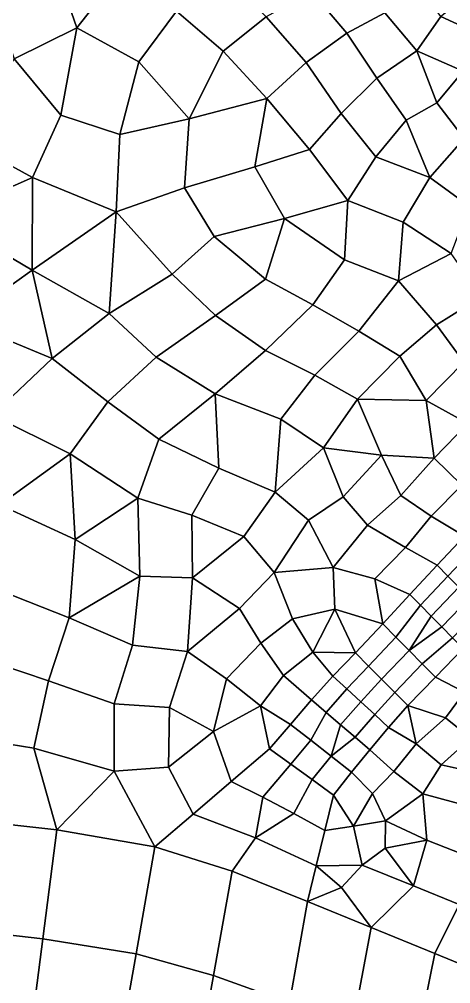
# Model space of a CAD drawing. Extents: x 391089 to 406232, y 6461839 to 6471033.
# Drawn here: x 402151.9 to 402214.2, y 6469700.9 to 6469839.9 of the extents above; entities that cross this region are included whole.
import ezdxf

# ---------------------------------------------------------------- set-up
doc = ezdxf.new("R2010")
doc.units = 0
doc.layers.add('MESH_ELEMS', color=18, linetype='CONTINUOUS')
doc.layers.add('MESH_NODES', color=18, linetype='CONTINUOUS')

msp = doc.modelspace()

# ---------------------------------------------------------------- linework, layer by layer
at = {"layer": 'MESH_ELEMS', "color": 178}
for points in [[(402160.174, 6469838.71, 1.138), (402155.846, 6469851.2, 1.196), (402147.009, 6469846.51, 1.2), (402151.12, 6469834.2, 1.189)], [(402160.174, 6469838.71, 1.138), (402165.97, 6469846.07, 1.174), (402155.846, 6469851.2, 1.196), (402160.174, 6469838.71, 1.138)], [(402169.14, 6469833.81, 1.143), (402174.597, 6469841.11, 1.163), (402165.97, 6469846.07, 1.174), (402160.174, 6469838.71, 1.138)], [(402201.464, 6469846.17, 1.651), (402194.085, 6469843.92, 1.464), (402199.199, 6469837.92, 1.36), (402204.679, 6469840.86, 1.553)], [(402181.324, 6469835.33, 1.273), (402187.551, 6469840.27, 1.516), (402182.285, 6469845.67, 1.527), (402174.597, 6469841.11, 1.163)], [(402212.735, 6469840.33, 1.622), (402209.754, 6469844.41, 1.675), (402204.679, 6469840.86, 1.553), (402209.284, 6469835.38, 1.499)], [(402193.307, 6469833.68, 1.607), (402199.199, 6469837.92, 1.36), (402194.085, 6469843.92, 1.464), (402187.551, 6469840.27, 1.516)], [(402212.735, 6469840.33, 1.622), (402218.068, 6469837.86, 1.54), (402216.885, 6469843.55, 1.644), (402212.735, 6469840.33, 1.622)], [(402169.14, 6469833.81, 1.143), (402176.408, 6469825.59, 1.166), (402181.324, 6469835.33, 1.273), (402174.597, 6469841.11, 1.163)], [(402193.307, 6469833.68, 1.607), (402187.551, 6469840.27, 1.516), (402181.324, 6469835.33, 1.273), (402187.646, 6469828.49, 1.316)], [(402204.679, 6469840.86, 1.553), (402199.199, 6469837.92, 1.36), (402203.509, 6469831.44, 1.294), (402209.284, 6469835.38, 1.499)], [(402212.735, 6469840.33, 1.622), (402209.284, 6469835.38, 1.499), (402215.99, 6469832.45, 1.444), (402218.068, 6469837.86, 1.54)], [(402157.893, 6469826.08, 1.172), (402160.174, 6469838.71, 1.138), (402151.12, 6469834.2, 1.189), (402157.893, 6469826.08, 1.172)], [(402157.893, 6469826.08, 1.172), (402166.378, 6469823.31, 1.205), (402169.14, 6469833.81, 1.143), (402160.174, 6469838.71, 1.138)], [(402193.307, 6469833.68, 1.607), (402198.366, 6469826.33, 1.344), (402203.509, 6469831.44, 1.294), (402199.199, 6469837.92, 1.36)], [(402181.324, 6469835.33, 1.273), (402176.408, 6469825.59, 1.166), (402187.646, 6469828.49, 1.316), (402181.324, 6469835.33, 1.273)], [(402212.149, 6469827.86, 1.269), (402209.284, 6469835.38, 1.499), (402203.509, 6469831.44, 1.294), (402207.763, 6469825.4, 1.186)], [(402209.284, 6469835.38, 1.499), (402212.149, 6469827.86, 1.269), (402215.99, 6469832.45, 1.444), (402209.284, 6469835.38, 1.499)], [(402142.845, 6469823.08, 1.22), (402153.805, 6469817.1, 1.17), (402157.893, 6469826.08, 1.172), (402151.12, 6469834.2, 1.189)], [(402176.408, 6469825.59, 1.166), (402169.14, 6469833.81, 1.143), (402166.378, 6469823.31, 1.205), (402176.408, 6469825.59, 1.166)], [(402187.646, 6469828.49, 1.316), (402193.78, 6469821.17, 1.26), (402198.366, 6469826.33, 1.344), (402193.307, 6469833.68, 1.607)], [(402219.73, 6469827.15, 1.304), (402215.99, 6469832.45, 1.444), (402212.149, 6469827.86, 1.269), (402216.129, 6469822.75, 1.097)], [(402198.366, 6469826.33, 1.344), (402203.368, 6469820.08, 1.27), (402207.763, 6469825.4, 1.186), (402203.509, 6469831.44, 1.294)], [(402176.408, 6469825.59, 1.166), (402175.727, 6469815.64, 1.134), (402185.91, 6469818.63, 1.115), (402187.646, 6469828.49, 1.316)], [(402185.91, 6469818.63, 1.115), (402193.78, 6469821.17, 1.26), (402187.646, 6469828.49, 1.316), (402185.91, 6469818.63, 1.115)], [(402207.763, 6469825.4, 1.186), (402211.173, 6469817.12, 1.058), (402216.129, 6469822.75, 1.097), (402212.149, 6469827.86, 1.269)], [(402203.368, 6469820.08, 1.27), (402198.366, 6469826.33, 1.344), (402193.78, 6469821.17, 1.26), (402199.328, 6469813.79, 1.434)], [(402153.805, 6469817.1, 1.17), (402165.845, 6469812.15, 1.178), (402166.378, 6469823.31, 1.205), (402157.893, 6469826.08, 1.172)], [(402175.727, 6469815.64, 1.134), (402176.408, 6469825.59, 1.166), (402166.378, 6469823.31, 1.205), (402165.845, 6469812.15, 1.178)], [(402203.368, 6469820.08, 1.27), (402211.173, 6469817.12, 1.058), (402207.763, 6469825.4, 1.186), (402203.368, 6469820.08, 1.27)], [(402140.799, 6469811.37, 1.176), (402153.805, 6469817.1, 1.17), (402142.845, 6469823.08, 1.22), (402140.799, 6469811.37, 1.176)], [(402211.173, 6469817.12, 1.058), (402216.852, 6469812.97, 1.01), (402220.645, 6469817.27, 1.073), (402216.129, 6469822.75, 1.097)], [(402193.78, 6469821.17, 1.26), (402185.91, 6469818.63, 1.115), (402190.197, 6469811.22, 1.133), (402199.328, 6469813.79, 1.434)], [(402203.368, 6469820.08, 1.27), (402199.328, 6469813.79, 1.434), (402207.312, 6469810.66, 1.081), (402211.173, 6469817.12, 1.058)], [(402180.013, 6469808.59, 1.158), (402190.197, 6469811.22, 1.133), (402185.91, 6469818.63, 1.115), (402175.727, 6469815.64, 1.134)], [(402153.733, 6469803.75, 1.187), (402153.805, 6469817.1, 1.17), (402140.799, 6469811.37, 1.176), (402153.733, 6469803.75, 1.187)], [(402165.845, 6469812.15, 1.178), (402153.805, 6469817.1, 1.17), (402153.733, 6469803.75, 1.187), (402165.845, 6469812.15, 1.178)], [(402207.312, 6469810.66, 1.081), (402214.228, 6469806.14, 0.976), (402216.852, 6469812.97, 1.01), (402211.173, 6469817.12, 1.058)], [(402173.964, 6469803.17, 1.228), (402180.013, 6469808.59, 1.158), (402175.727, 6469815.64, 1.134), (402165.845, 6469812.15, 1.178)], [(402190.197, 6469811.22, 1.133), (402198.823, 6469805.25, 1.168), (402199.328, 6469813.79, 1.434), (402190.197, 6469811.22, 1.133)], [(402198.823, 6469805.25, 1.168), (402206.637, 6469802.22, 1.132), (402207.312, 6469810.66, 1.081), (402199.328, 6469813.79, 1.434)], [(402153.733, 6469803.75, 1.187), (402140.799, 6469811.37, 1.176), (402143.476, 6469796.46, 1.223), (402153.733, 6469803.75, 1.187)], [(402165.845, 6469812.15, 1.178), (402153.733, 6469803.75, 1.187), (402164.846, 6469797.52, 1.226), (402165.845, 6469812.15, 1.178)], [(402165.845, 6469812.15, 1.178), (402164.846, 6469797.52, 1.226), (402173.964, 6469803.17, 1.228), (402165.845, 6469812.15, 1.178)], [(402187.417, 6469802.44, 1.117), (402190.197, 6469811.22, 1.133), (402180.013, 6469808.59, 1.158), (402187.417, 6469802.44, 1.117)], [(402198.823, 6469805.25, 1.168), (402190.197, 6469811.22, 1.133), (402187.417, 6469802.44, 1.117), (402194.245, 6469798.74, 1.123)], [(402206.637, 6469802.22, 1.132), (402214.228, 6469806.14, 0.976), (402207.312, 6469810.66, 1.081), (402206.637, 6469802.22, 1.132)], [(402180.23, 6469797.21, 1.196), (402187.417, 6469802.44, 1.117), (402180.013, 6469808.59, 1.158), (402173.964, 6469803.17, 1.228)], [(402214.228, 6469806.14, 0.976), (402206.637, 6469802.22, 1.132), (402212.143, 6469795.86, 1.031), (402218.604, 6469799.92, 1.048)], [(402200.925, 6469794.97, 1.255), (402206.637, 6469802.22, 1.132), (402198.823, 6469805.25, 1.168), (402194.245, 6469798.74, 1.123)], [(402153.733, 6469803.75, 1.187), (402143.476, 6469796.46, 1.223), (402156.607, 6469791.02, 1.186), (402153.733, 6469803.75, 1.187)], [(402153.733, 6469803.75, 1.187), (402156.607, 6469791.02, 1.186), (402164.846, 6469797.52, 1.226), (402153.733, 6469803.75, 1.187)], [(402171.642, 6469791.22, 1.221), (402180.23, 6469797.21, 1.196), (402173.964, 6469803.17, 1.228), (402164.846, 6469797.52, 1.226)], [(402187.41, 6469792.16, 1.138), (402194.245, 6469798.74, 1.123), (402187.417, 6469802.44, 1.117), (402180.23, 6469797.21, 1.196)], [(402206.82, 6469791.37, 1.21), (402212.143, 6469795.86, 1.031), (402206.637, 6469802.22, 1.132), (402200.925, 6469794.97, 1.255)], [(402212.143, 6469795.86, 1.031), (402216.078, 6469790.48, 1.244), (402220.194, 6469794.34, 1.199), (402218.604, 6469799.92, 1.048)], [(402194.548, 6469788.6, 1.164), (402200.925, 6469794.97, 1.255), (402194.245, 6469798.74, 1.123), (402187.41, 6469792.16, 1.138)], [(402164.846, 6469797.52, 1.226), (402156.607, 6469791.02, 1.186), (402164.688, 6469784.75, 1.211), (402171.642, 6469791.22, 1.221)], [(402180.164, 6469785.94, 1.08), (402187.41, 6469792.16, 1.138), (402180.23, 6469797.21, 1.196), (402171.642, 6469791.22, 1.221)], [(402147.979, 6469782.84, 1.303), (402156.607, 6469791.02, 1.186), (402143.476, 6469796.46, 1.223), (402147.979, 6469782.84, 1.303)], [(402206.82, 6469791.37, 1.21), (402210.614, 6469784.95, 1.054), (402216.078, 6469790.48, 1.244), (402212.143, 6469795.86, 1.031)], [(402200.732, 6469785.14, 1.325), (402206.82, 6469791.37, 1.21), (402200.925, 6469794.97, 1.255), (402194.548, 6469788.6, 1.164)], [(402189.627, 6469782.29, 1.072), (402194.548, 6469788.6, 1.164), (402187.41, 6469792.16, 1.138), (402180.164, 6469785.94, 1.08)], [(402159.213, 6469777.27, 1.27), (402164.688, 6469784.75, 1.211), (402156.607, 6469791.02, 1.186), (402147.979, 6469782.84, 1.303)], [(402172.008, 6469779.4, 1.113), (402180.164, 6469785.94, 1.08), (402171.642, 6469791.22, 1.221), (402164.688, 6469784.75, 1.211)], [(402206.82, 6469791.37, 1.21), (402200.732, 6469785.14, 1.325), (402210.614, 6469784.95, 1.054), (402206.82, 6469791.37, 1.21)], [(402216.63, 6469781.65, 1.137), (402220.48, 6469786.37, 1.189), (402216.078, 6469790.48, 1.244), (402210.614, 6469784.95, 1.054)], [(402194.548, 6469788.6, 1.164), (402189.627, 6469782.29, 1.072), (402195.808, 6469778.14, 1.156), (402200.732, 6469785.14, 1.325)], [(402159.213, 6469777.27, 1.27), (402169.008, 6469770.89, 1.133), (402172.008, 6469779.4, 1.113), (402164.688, 6469784.75, 1.211)], [(402180.69, 6469775.22, 1.022), (402180.164, 6469785.94, 1.08), (402172.008, 6469779.4, 1.113), (402180.69, 6469775.22, 1.022)], [(402180.69, 6469775.22, 1.022), (402188.812, 6469771.74, 1.084), (402189.627, 6469782.29, 1.072), (402180.164, 6469785.94, 1.08)], [(402200.732, 6469785.14, 1.325), (402195.808, 6469778.14, 1.156), (402204.163, 6469777.08, 1.338), (402200.732, 6469785.14, 1.325)], [(402210.614, 6469784.95, 1.054), (402200.732, 6469785.14, 1.325), (402204.163, 6469777.08, 1.338), (402211.778, 6469776.64, 1.168)], [(402216.63, 6469781.65, 1.137), (402210.614, 6469784.95, 1.054), (402211.778, 6469776.64, 1.168), (402216.63, 6469781.65, 1.137)], [(402149.033, 6469769.93, 1.248), (402159.213, 6469777.27, 1.27), (402147.979, 6469782.84, 1.303), (402149.033, 6469769.93, 1.248)], [(402195.808, 6469778.14, 1.156), (402189.627, 6469782.29, 1.072), (402188.812, 6469771.74, 1.084), (402195.808, 6469778.14, 1.156)], [(402219.976, 6469777.44, 1.196), (402216.63, 6469781.65, 1.137), (402211.778, 6469776.64, 1.168), (402215.781, 6469772.73, 1.201)], [(402176.778, 6469768.43, 1.026), (402180.69, 6469775.22, 1.022), (402172.008, 6469779.4, 1.113), (402169.008, 6469770.89, 1.133)], [(402198.667, 6469771.09, 1.19), (402195.808, 6469778.14, 1.156), (402188.812, 6469771.74, 1.084), (402193.626, 6469767.68, 1.12)], [(402195.808, 6469778.14, 1.156), (402198.667, 6469771.09, 1.19), (402204.163, 6469777.08, 1.338), (402195.808, 6469778.14, 1.156)], [(402149.033, 6469769.93, 1.248), (402159.938, 6469764.92, 1.16), (402159.213, 6469777.27, 1.27), (402149.033, 6469769.93, 1.248)], [(402159.938, 6469764.92, 1.16), (402169.008, 6469770.89, 1.133), (402159.213, 6469777.27, 1.27), (402159.938, 6469764.92, 1.16)], [(402206.968, 6469771.26, 1.226), (402204.163, 6469777.08, 1.338), (402198.667, 6469771.09, 1.19), (402202.147, 6469767, 1.293)], [(402204.163, 6469777.08, 1.338), (402206.968, 6469771.26, 1.226), (402211.778, 6469776.64, 1.168), (402204.163, 6469777.08, 1.338)], [(402211.368, 6469768.27, 1.181), (402215.781, 6469772.73, 1.201), (402211.778, 6469776.64, 1.168), (402206.968, 6469771.26, 1.226)], [(402184.284, 6469765.33, 1.092), (402188.812, 6469771.74, 1.084), (402180.69, 6469775.22, 1.022), (402176.778, 6469768.43, 1.026)], [(402215.781, 6469772.73, 1.201), (402211.368, 6469768.27, 1.181), (402216.172, 6469765.42, 1.277), (402220.113, 6469769.63, 1.294)], [(402169.263, 6469759.63, 1.064), (402169.008, 6469770.89, 1.133), (402159.938, 6469764.92, 1.16), (402169.263, 6469759.63, 1.064)], [(402176.778, 6469768.43, 1.026), (402169.008, 6469770.89, 1.133), (402169.263, 6469759.63, 1.064), (402176.885, 6469759.39, 1.086)], [(402193.626, 6469767.68, 1.12), (402188.812, 6469771.74, 1.084), (402184.284, 6469765.33, 1.092), (402188.706, 6469760.17, 1.131)], [(402193.626, 6469767.68, 1.12), (402197.222, 6469760.87, 1.475), (402202.147, 6469767, 1.293), (402198.667, 6469771.09, 1.19)], [(402207.669, 6469763.75, 1.126), (402211.368, 6469768.27, 1.181), (402206.968, 6469771.26, 1.226), (402202.147, 6469767, 1.293)], [(402147.086, 6469758.34, 1.239), (402159.092, 6469753.64, 1.097), (402159.938, 6469764.92, 1.16), (402149.033, 6469769.93, 1.248)], [(402184.284, 6469765.33, 1.092), (402176.778, 6469768.43, 1.026), (402176.885, 6469759.39, 1.086), (402184.284, 6469765.33, 1.092)], [(402212.232, 6469761.2, 1.252), (402216.172, 6469765.42, 1.277), (402211.368, 6469768.27, 1.181), (402207.669, 6469763.75, 1.126)], [(402188.706, 6469760.17, 1.131), (402197.222, 6469760.87, 1.475), (402193.626, 6469767.68, 1.12), (402188.706, 6469760.17, 1.131)], [(402203.231, 6469759.26, 1.228), (402207.669, 6469763.75, 1.126), (402202.147, 6469767, 1.293), (402197.222, 6469760.87, 1.475)], [(402183.694, 6469754.96, 1.115), (402188.706, 6469760.17, 1.131), (402184.284, 6469765.33, 1.092), (402176.885, 6469759.39, 1.086)], [(402213.782, 6469759.62, 1.3), (402217.735, 6469763.82, 1.335), (402216.172, 6469765.42, 1.277), (402212.232, 6469761.2, 1.252)], [(402159.092, 6469753.64, 1.097), (402169.263, 6469759.63, 1.064), (402159.938, 6469764.92, 1.16), (402159.092, 6469753.64, 1.097)], [(402208.291, 6469756.99, 1.164), (402212.232, 6469761.2, 1.252), (402207.669, 6469763.75, 1.126), (402203.231, 6469759.26, 1.228)], [(402215.333, 6469758.04, 1.402), (402219.298, 6469762.22, 1.327), (402217.735, 6469763.82, 1.335), (402213.782, 6469759.62, 1.3)], [(402209.83, 6469755.43, 1.196), (402213.782, 6469759.62, 1.3), (402212.232, 6469761.2, 1.252), (402208.291, 6469756.99, 1.164)], [(402168.217, 6469749.7, 1.017), (402169.263, 6469759.63, 1.064), (402159.092, 6469753.64, 1.097), (402168.217, 6469749.7, 1.017)], [(402176.148, 6469748.78, 1.05), (402176.885, 6469759.39, 1.086), (402169.263, 6469759.63, 1.064), (402168.217, 6469749.7, 1.017)], [(402191.333, 6469753.49, 1.297), (402188.706, 6469760.17, 1.131), (402183.694, 6469754.96, 1.115), (402186.753, 6469749.98, 1.146)], [(402191.333, 6469753.49, 1.297), (402197.463, 6469754.88, 1.4), (402197.222, 6469760.87, 1.475), (402188.706, 6469760.17, 1.131)], [(402197.463, 6469754.88, 1.4), (402204.351, 6469752.77, 1.116), (402203.231, 6469759.26, 1.228), (402197.222, 6469760.87, 1.475)], [(402211.368, 6469753.87, 1.211), (402215.333, 6469758.04, 1.402), (402213.782, 6469759.62, 1.3), (402209.83, 6469755.43, 1.196)], [(402159.092, 6469753.64, 1.097), (402147.086, 6469758.34, 1.239), (402144.942, 6469748.28, 1.123), (402156.079, 6469744.53, 1.106)], [(402176.885, 6469759.39, 1.086), (402176.148, 6469748.78, 1.05), (402183.694, 6469754.96, 1.115), (402176.885, 6469759.39, 1.086)], [(402208.291, 6469756.99, 1.164), (402203.231, 6469759.26, 1.228), (402204.351, 6469752.77, 1.116), (402208.291, 6469756.99, 1.164)], [(402206.259, 6469750.85, 1.252), (402209.83, 6469755.43, 1.196), (402208.291, 6469756.99, 1.164), (402204.351, 6469752.77, 1.116)], [(402212.907, 6469752.31, 0.972), (402216.884, 6469756.46, 1.036), (402215.333, 6469758.04, 1.402), (402211.368, 6469753.87, 1.211)], [(402208.167, 6469748.92, 1.056), (402211.368, 6469753.87, 1.211), (402209.83, 6469755.43, 1.196), (402206.259, 6469750.85, 1.252)], [(402214.446, 6469750.75, 1.087), (402218.435, 6469754.88, 1.14), (402216.884, 6469756.46, 1.036), (402212.907, 6469752.31, 0.972)], [(402181.816, 6469744.81, 1.208), (402186.753, 6469749.98, 1.146), (402183.694, 6469754.96, 1.115), (402176.148, 6469748.78, 1.05)], [(402197.463, 6469754.88, 1.4), (402191.333, 6469753.49, 1.297), (402194.255, 6469748.68, 1.4), (402197.463, 6469754.88, 1.4)], [(402197.463, 6469754.88, 1.4), (402194.255, 6469748.68, 1.4), (402200.41, 6469748.56, 1.257), (402197.463, 6469754.88, 1.4)], [(402197.463, 6469754.88, 1.4), (402200.41, 6469748.56, 1.257), (402204.351, 6469752.77, 1.116), (402197.463, 6469754.88, 1.4)], [(402156.079, 6469744.53, 1.106), (402165.572, 6469741.21, 1.043), (402168.217, 6469749.7, 1.017), (402159.092, 6469753.64, 1.097)], [(402186.753, 6469749.98, 1.146), (402190.008, 6469745.33, 1.319), (402194.255, 6469748.68, 1.4), (402191.333, 6469753.49, 1.297)], [(402202.303, 6469746.66, 1.303), (402206.259, 6469750.85, 1.252), (402204.351, 6469752.77, 1.116), (402200.41, 6469748.56, 1.257)], [(402208.167, 6469748.92, 1.056), (402212.907, 6469752.31, 0.972), (402211.368, 6469753.87, 1.211), (402208.167, 6469748.92, 1.056)], [(402210.075, 6469747, 0.998), (402214.446, 6469750.75, 1.087), (402212.907, 6469752.31, 0.972), (402208.167, 6469748.92, 1.056)], [(402181.816, 6469744.81, 1.208), (402186.721, 6469740.94, 1.229), (402190.008, 6469745.33, 1.319), (402186.753, 6469749.98, 1.146)], [(402204.196, 6469744.76, 1.103), (402208.167, 6469748.92, 1.056), (402206.259, 6469750.85, 1.252), (402202.303, 6469746.66, 1.303)], [(402211.983, 6469745.07, 1.133), (402215.984, 6469749.18, 1.182), (402214.446, 6469750.75, 1.087), (402210.075, 6469747, 0.998)], [(402173.585, 6469740.71, 1.151), (402176.148, 6469748.78, 1.05), (402168.217, 6469749.7, 1.017), (402165.572, 6469741.21, 1.043)], [(402181.816, 6469744.81, 1.208), (402176.148, 6469748.78, 1.05), (402173.585, 6469740.71, 1.151), (402179.942, 6469737.25, 1.251)], [(402190.008, 6469745.33, 1.319), (402194.061, 6469741.78, 1.12), (402197.169, 6469745.23, 1.293), (402194.255, 6469748.68, 1.4)], [(402197.169, 6469745.23, 1.293), (402200.41, 6469748.56, 1.257), (402194.255, 6469748.68, 1.4), (402197.169, 6469745.23, 1.293)], [(402197.169, 6469745.23, 1.293), (402199.178, 6469743.38, 1.225), (402202.303, 6469746.66, 1.303), (402200.41, 6469748.56, 1.257)], [(402206.089, 6469742.86, 0.982), (402210.075, 6469747, 0.998), (402208.167, 6469748.92, 1.056), (402204.196, 6469744.76, 1.103)], [(402215.984, 6469749.18, 1.182), (402211.983, 6469745.07, 1.133), (402216.175, 6469742.9, 1.077), (402220.964, 6469746.12, 1.042)], [(402143.242, 6469736.57, 1.17), (402153.993, 6469734.81, 1.113), (402156.079, 6469744.53, 1.106), (402144.942, 6469748.28, 1.123)], [(402199.178, 6469743.38, 1.225), (402201.186, 6469741.52, 1.023), (402204.196, 6469744.76, 1.103), (402202.303, 6469746.66, 1.303)], [(402207.983, 6469740.96, 1.134), (402211.983, 6469745.07, 1.133), (402210.075, 6469747, 0.998), (402206.089, 6469742.86, 0.982)], [(402153.993, 6469734.81, 1.113), (402165.586, 6469731.49, 1.117), (402165.572, 6469741.21, 1.043), (402156.079, 6469744.53, 1.106)], [(402181.816, 6469744.81, 1.208), (402179.942, 6469737.25, 1.251), (402186.721, 6469740.94, 1.229), (402181.816, 6469744.81, 1.208)], [(402191.026, 6469738.26, 1.064), (402194.061, 6469741.78, 1.12), (402190.008, 6469745.33, 1.319), (402186.721, 6469740.94, 1.229)], [(402194.061, 6469741.78, 1.12), (402196.17, 6469739.99, 1.145), (402199.178, 6469743.38, 1.225), (402197.169, 6469745.23, 1.293)], [(402201.186, 6469741.52, 1.023), (402203.195, 6469739.67, 0.895), (402206.089, 6469742.86, 0.982), (402204.196, 6469744.76, 1.103)], [(402213.439, 6469739.18, 1.059), (402216.175, 6469742.9, 1.077), (402211.983, 6469745.07, 1.133), (402207.983, 6469740.96, 1.134)], [(402196.17, 6469739.99, 1.145), (402198.279, 6469738.19, 0.938), (402201.186, 6469741.52, 1.023), (402199.178, 6469743.38, 1.225)], [(402203.195, 6469739.67, 0.895), (402205.203, 6469737.81, 1.155), (402207.983, 6469740.96, 1.134), (402206.089, 6469742.86, 0.982)], [(402217.086, 6469736.27, 1.01), (402221.389, 6469739.63, 1.03), (402216.175, 6469742.9, 1.077), (402213.439, 6469739.18, 1.059)], [(402191.026, 6469738.26, 1.064), (402193.964, 6469735.96, 1.113), (402196.17, 6469739.99, 1.145), (402194.061, 6469741.78, 1.12)], [(402198.279, 6469738.19, 0.938), (402200.388, 6469736.4, 0.827), (402203.195, 6469739.67, 0.895), (402201.186, 6469741.52, 1.023)], [(402173.427, 6469732.09, 1.274), (402173.585, 6469740.71, 1.151), (402165.572, 6469741.21, 1.043), (402165.586, 6469731.49, 1.117)], [(402173.427, 6469732.09, 1.274), (402179.942, 6469737.25, 1.251), (402173.585, 6469740.71, 1.151), (402173.427, 6469732.09, 1.274)], [(402188.002, 6469734.74, 1.157), (402186.721, 6469740.94, 1.229), (402179.942, 6469737.25, 1.251), (402182.489, 6469730.03, 1.083)], [(402186.721, 6469740.94, 1.229), (402188.002, 6469734.74, 1.157), (402191.026, 6469738.26, 1.064), (402186.721, 6469740.94, 1.229)], [(402207.983, 6469740.96, 1.134), (402205.203, 6469737.81, 1.155), (402209.181, 6469735.46, 0.962), (402207.983, 6469740.96, 1.134)], [(402207.983, 6469740.96, 1.134), (402209.181, 6469735.46, 0.962), (402213.439, 6469739.18, 1.059), (402207.983, 6469740.96, 1.134)], [(402193.964, 6469735.96, 1.113), (402196.902, 6469733.66, 0.921), (402198.279, 6469738.19, 0.938), (402196.17, 6469739.99, 1.145)], [(402200.388, 6469736.4, 0.827), (402202.496, 6469734.61, 1.039), (402205.203, 6469737.81, 1.155), (402203.195, 6469739.67, 0.895)], [(402213.439, 6469739.18, 1.059), (402209.181, 6469735.46, 0.962), (402212.812, 6469732.41, 0.929), (402217.086, 6469736.27, 1.01)], [(402188.002, 6469734.74, 1.157), (402191.08, 6469732.52, 1.144), (402193.964, 6469735.96, 1.113), (402191.026, 6469738.26, 1.064)], [(402196.902, 6469733.66, 0.921), (402200.388, 6469736.4, 0.827), (402198.279, 6469738.19, 0.938), (402196.902, 6469733.66, 0.921)], [(402205.96, 6469731.47, 0.868), (402209.181, 6469735.46, 0.962), (402205.203, 6469737.81, 1.155), (402202.496, 6469734.61, 1.039)], [(402153.993, 6469734.81, 1.113), (402143.242, 6469736.57, 1.17), (402143.018, 6469724.65, -0.021), (402157.303, 6469723.05, -0.022)], [(402173.427, 6469732.09, 1.274), (402176.976, 6469725.32, 1.24), (402182.489, 6469730.03, 1.083), (402179.942, 6469737.25, 1.251)], [(402191.08, 6469732.52, 1.144), (402194.157, 6469730.29, 1.133), (402196.902, 6469733.66, 0.921), (402193.964, 6469735.96, 1.113)], [(402196.902, 6469733.66, 0.921), (402199.839, 6469731.36, 0.884), (402202.496, 6469734.61, 1.039), (402200.388, 6469736.4, 0.827)], [(402212.812, 6469732.41, 0.929), (402218.451, 6469731.17, 1.023), (402217.086, 6469736.27, 1.01), (402212.812, 6469732.41, 0.929)], [(402153.993, 6469734.81, 1.113), (402157.303, 6469723.05, -0.022), (402165.586, 6469731.49, 1.117), (402153.993, 6469734.81, 1.113)], [(402187.024, 6469727.77, 1.113), (402191.08, 6469732.52, 1.144), (402188.002, 6469734.74, 1.157), (402182.489, 6469730.03, 1.083)], [(402199.839, 6469731.36, 0.884), (402202.858, 6469728.29, 0.848), (402205.96, 6469731.47, 0.868), (402202.496, 6469734.61, 1.039)], [(402205.96, 6469731.47, 0.868), (402210.141, 6469728.26, 0.881), (402212.812, 6469732.41, 0.929), (402209.181, 6469735.46, 0.962)], [(402194.157, 6469730.29, 1.133), (402197.235, 6469728.07, 0.913), (402199.839, 6469731.36, 0.884), (402196.902, 6469733.66, 0.921)], [(402171.464, 6469720.61, -0.023), (402176.976, 6469725.32, 1.24), (402173.427, 6469732.09, 1.274), (402165.586, 6469731.49, 1.117)], [(402191.527, 6469725.41, 1.094), (402194.157, 6469730.29, 1.133), (402191.08, 6469732.52, 1.144), (402187.024, 6469727.77, 1.113)], [(402217.095, 6469726.35, 0.976), (402218.451, 6469731.17, 1.023), (402212.812, 6469732.41, 0.929), (402210.141, 6469728.26, 0.881)], [(402171.464, 6469720.61, -0.023), (402165.586, 6469731.49, 1.117), (402157.303, 6469723.05, -0.022), (402171.464, 6469720.61, -0.023)], [(402197.235, 6469728.07, 0.913), (402200.139, 6469723.57, 0.772), (402202.858, 6469728.29, 0.848), (402199.839, 6469731.36, 0.884)], [(402210.141, 6469728.26, 0.881), (402205.96, 6469731.47, 0.868), (402202.858, 6469728.29, 0.848), (402204.76, 6469724.37, 0.796)], [(402185.966, 6469721.88, 0.911), (402187.024, 6469727.77, 1.113), (402182.489, 6469730.03, 1.083), (402176.976, 6469725.32, 1.24)], [(402195.995, 6469722.96, 0.89), (402197.235, 6469728.07, 0.913), (402194.157, 6469730.29, 1.133), (402191.527, 6469725.41, 1.094)], [(402185.966, 6469721.88, 0.911), (402191.527, 6469725.41, 1.094), (402187.024, 6469727.77, 1.113), (402185.966, 6469721.88, 0.911)], [(402195.995, 6469722.96, 0.89), (402200.139, 6469723.57, 0.772), (402197.235, 6469728.07, 0.913), (402195.995, 6469722.96, 0.89)], [(402200.139, 6469723.57, 0.772), (402204.76, 6469724.37, 0.796), (402202.858, 6469728.29, 0.848), (402200.139, 6469723.57, 0.772)], [(402204.76, 6469724.37, 0.796), (402210.747, 6469721.56, 0.813), (402210.141, 6469728.26, 0.881), (402204.76, 6469724.37, 0.796)], [(402210.747, 6469721.56, 0.813), (402217.208, 6469719.01, 0.847), (402217.095, 6469726.35, 0.976), (402210.141, 6469728.26, 0.881)], [(402182.64, 6469717.11, 1.043), (402185.966, 6469721.88, 0.911), (402176.976, 6469725.32, 1.24), (402171.464, 6469720.61, -0.023)], [(402194.756, 6469717.84, 0.929), (402195.995, 6469722.96, 0.89), (402191.527, 6469725.41, 1.094), (402185.966, 6469721.88, 0.911)], [(402157.303, 6469723.05, -0.022), (402143.018, 6469724.65, -0.021), (402141.707, 6469708.87, -0.005), (402155.274, 6469707.36, -0.007)], [(402201.369, 6469717.95, 0.821), (402200.139, 6469723.57, 0.772), (402195.995, 6469722.96, 0.89), (402194.756, 6469717.84, 0.929)], [(402204.706, 6469720.41, 0.768), (402204.76, 6469724.37, 0.796), (402200.139, 6469723.57, 0.772), (402201.369, 6469717.95, 0.821)], [(402204.706, 6469720.41, 0.768), (402210.747, 6469721.56, 0.813), (402204.76, 6469724.37, 0.796), (402204.706, 6469720.41, 0.768)], [(402171.464, 6469720.61, -0.023), (402157.303, 6469723.05, -0.022), (402155.274, 6469707.36, -0.007), (402168.738, 6469705.16, -0.007)], [(402193.516, 6469712.72, -0.02), (402194.756, 6469717.84, 0.929), (402185.966, 6469721.88, 0.911), (402182.64, 6469717.11, 1.043)], [(402210.747, 6469721.56, 0.813), (402204.706, 6469720.41, 0.768), (402208.811, 6469715, 0.744), (402210.747, 6469721.56, 0.813)], [(402217.208, 6469719.01, 0.847), (402210.747, 6469721.56, 0.813), (402208.811, 6469715, 0.744), (402215.414, 6469712.28, 0.8)], [(402182.64, 6469717.11, 1.043), (402171.464, 6469720.61, -0.023), (402168.738, 6469705.16, -0.007), (402179.94, 6469702.04, -0.006)], [(402204.706, 6469720.41, 0.768), (402201.369, 6469717.95, 0.821), (402208.811, 6469715, 0.744), (402204.706, 6469720.41, 0.768)], [(402194.756, 6469717.84, 0.929), (402193.516, 6469712.72, -0.02), (402198.393, 6469714.75, 0.987), (402194.756, 6469717.84, 0.929)], [(402201.369, 6469717.95, 0.821), (402194.756, 6469717.84, 0.929), (402198.393, 6469714.75, 0.987), (402201.369, 6469717.95, 0.821)], [(402202.69, 6469708.98, -0.019), (402208.811, 6469715, 0.744), (402201.369, 6469717.95, 0.821), (402198.393, 6469714.75, 0.987)], [(402193.516, 6469712.72, -0.02), (402182.64, 6469717.11, 1.043), (402179.94, 6469702.04, -0.006), (402190.88, 6469698.09, -0.006)], [(402198.393, 6469714.75, 0.987), (402193.516, 6469712.72, -0.02), (402202.69, 6469708.98, -0.019), (402198.393, 6469714.75, 0.987)], [(402211.861, 6469705.24, 0.802), (402215.414, 6469712.28, 0.8), (402208.811, 6469715, 0.744), (402202.69, 6469708.98, -0.019)], [(402202.69, 6469708.98, -0.019), (402193.516, 6469712.72, -0.02), (402190.88, 6469698.09, -0.006), (402199.97, 6469694.67, -0.006)], [(402223.667, 6469709.3, 0.877), (402215.414, 6469712.28, 0.8), (402211.861, 6469705.24, 0.802), (402221.024, 6469701.47, 0.99)], [(402155.274, 6469707.36, -0.007), (402141.707, 6469708.87, -0.005), (402140.395, 6469693.08), (402153.244, 6469691.67, 0)], [(402211.861, 6469705.24, 0.802), (402202.69, 6469708.98, -0.019), (402199.97, 6469694.67, -0.006), (402209.056, 6469691.23, -0.005)], [(402168.738, 6469705.16, -0.007), (402155.274, 6469707.36, -0.007), (402153.244, 6469691.67, 0), (402166.013, 6469689.7, 0)], [(402179.94, 6469702.04, -0.006), (402168.738, 6469705.16, -0.007), (402166.013, 6469689.7, 0), (402177.24, 6469686.98, 0)], [(402221.024, 6469701.47, 0.99), (402211.861, 6469705.24, 0.802), (402209.056, 6469691.23, -0.005), (402218.135, 6469687.77, -0.004)], [(402190.88, 6469698.09, -0.006), (402179.94, 6469702.04, -0.006), (402177.24, 6469686.98, 0), (402188.245, 6469683.47, 0)]]:
    msp.add_3dface(points, dxfattribs=at)
at = {"layer": 'MESH_NODES', "color": 18}
for p in [(402160.174, 6469838.71, 1.138), (402199.199, 6469837.92, 1.36), (402181.324, 6469835.33, 1.273), (402209.284, 6469835.38, 1.499), (402169.14, 6469833.81, 1.143), (402193.307, 6469833.68, 1.607), (402203.509, 6469831.44, 1.294), (402187.646, 6469828.49, 1.316), (402212.149, 6469827.86, 1.269), (402198.366, 6469826.33, 1.344), (402157.893, 6469826.08, 1.172), (402176.408, 6469825.59, 1.166), (402207.763, 6469825.4, 1.186), (402166.378, 6469823.31, 1.205), (402193.78, 6469821.17, 1.26), (402203.368, 6469820.08, 1.27), (402185.91, 6469818.63, 1.115), (402153.805, 6469817.1, 1.17), (402211.173, 6469817.12, 1.058), (402175.727, 6469815.64, 1.134), (402199.328, 6469813.79, 1.434), (402165.845, 6469812.15, 1.178), (402190.197, 6469811.22, 1.133), (402207.312, 6469810.66, 1.081), (402180.013, 6469808.59, 1.158), (402198.823, 6469805.25, 1.168), (402153.733, 6469803.75, 1.187), (402173.964, 6469803.17, 1.228), (402187.417, 6469802.44, 1.117), (402206.637, 6469802.22, 1.132), (402194.245, 6469798.74, 1.123), (402164.846, 6469797.52, 1.226), (402180.23, 6469797.21, 1.196), (402212.143, 6469795.86, 1.031), (402200.925, 6469794.97, 1.255), (402187.41, 6469792.16, 1.138), (402156.607, 6469791.02, 1.186), (402171.642, 6469791.22, 1.221), (402206.82, 6469791.37, 1.21), (402194.548, 6469788.6, 1.164), (402164.688, 6469784.75, 1.211), (402180.164, 6469785.94, 1.08), (402200.732, 6469785.14, 1.325), (402210.614, 6469784.95, 1.054), (402189.627, 6469782.29, 1.072), (402172.008, 6469779.4, 1.113), (402195.808, 6469778.14, 1.156), (402159.213, 6469777.27, 1.27), (402204.163, 6469777.08, 1.338), (402211.778, 6469776.64, 1.168), (402180.69, 6469775.22, 1.022), (402169.008, 6469770.89, 1.133), (402188.812, 6469771.74, 1.084), (402198.667, 6469771.09, 1.19), (402206.968, 6469771.26, 1.226), (402176.778, 6469768.43, 1.026), (402211.368, 6469768.27, 1.181), (402193.626, 6469767.68, 1.12), (402202.147, 6469767, 1.293), (402184.284, 6469765.33, 1.092), (402159.938, 6469764.92, 1.16), (402207.669, 6469763.75, 1.126), (402212.232, 6469761.2, 1.252), (402169.263, 6469759.63, 1.064), (402188.706, 6469760.17, 1.131), (402197.222, 6469760.87, 1.475), (402213.782, 6469759.62, 1.3), (402176.885, 6469759.39, 1.086), (402203.231, 6469759.26, 1.228), (402208.291, 6469756.99, 1.164), (402209.83, 6469755.43, 1.196), (402183.694, 6469754.96, 1.115), (402197.463, 6469754.88, 1.4), (402159.092, 6469753.64, 1.097), (402191.333, 6469753.49, 1.297), (402204.351, 6469752.77, 1.116), (402211.368, 6469753.87, 1.211), (402212.907, 6469752.31, 0.972), (402186.753, 6469749.98, 1.146), (402206.259, 6469750.85, 1.252), (402168.217, 6469749.7, 1.017), (402176.148, 6469748.78, 1.05), (402194.255, 6469748.68, 1.4), (402200.41, 6469748.56, 1.257), (402208.167, 6469748.92, 1.056), (402202.303, 6469746.66, 1.303), (402210.075, 6469747, 0.998), (402156.079, 6469744.53, 1.106), (402181.816, 6469744.81, 1.208), (402190.008, 6469745.33, 1.319), (402197.169, 6469745.23, 1.293), (402204.196, 6469744.76, 1.103), (402211.983, 6469745.07, 1.133), (402199.178, 6469743.38, 1.225), (402206.089, 6469742.86, 0.982), (402194.061, 6469741.78, 1.12), (402201.186, 6469741.52, 1.023), (402165.572, 6469741.21, 1.043), (402173.585, 6469740.71, 1.151), (402186.721, 6469740.94, 1.229), (402207.983, 6469740.96, 1.134), (402196.17, 6469739.99, 1.145), (402203.195, 6469739.67, 0.895), (402213.439, 6469739.18, 1.059), (402191.026, 6469738.26, 1.064), (402198.279, 6469738.19, 0.938), (402205.203, 6469737.81, 1.155), (402179.942, 6469737.25, 1.251), (402193.964, 6469735.96, 1.113), (402200.388, 6469736.4, 0.827), (402153.993, 6469734.81, 1.113), (402188.002, 6469734.74, 1.157), (402202.496, 6469734.61, 1.039), (402209.181, 6469735.46, 0.962), (402196.902, 6469733.66, 0.921), (402173.427, 6469732.09, 1.274), (402191.08, 6469732.52, 1.144), (402212.812, 6469732.41, 0.929), (402165.586, 6469731.49, 1.117), (402199.839, 6469731.36, 0.884), (402205.96, 6469731.47, 0.868), (402182.489, 6469730.03, 1.083), (402194.157, 6469730.29, 1.133), (402187.024, 6469727.77, 1.113), (402197.235, 6469728.07, 0.913), (402202.858, 6469728.29, 0.848), (402210.141, 6469728.26, 0.881), (402176.976, 6469725.32, 1.24), (402191.527, 6469725.41, 1.094), (402200.139, 6469723.57, 0.772), (402204.76, 6469724.37, 0.796), (402157.303, 6469723.05, -0.022), (402195.995, 6469722.96, 0.89), (402185.966, 6469721.88, 0.911), (402210.747, 6469721.56, 0.813), (402171.464, 6469720.61, -0.023), (402204.706, 6469720.41, 0.768), (402194.756, 6469717.84, 0.929), (402201.369, 6469717.95, 0.821), (402182.64, 6469717.11, 1.043), (402198.393, 6469714.75, 0.987), (402208.811, 6469715, 0.744), (402193.516, 6469712.72, -0.02), (402202.69, 6469708.98, -0.019), (402155.274, 6469707.36, -0.007), (402168.738, 6469705.16, -0.007), (402211.861, 6469705.24, 0.802), (402179.94, 6469702.04, -0.006)]:
    msp.add_point(p, dxfattribs=at)

doc.saveas('drawing.dxf')
